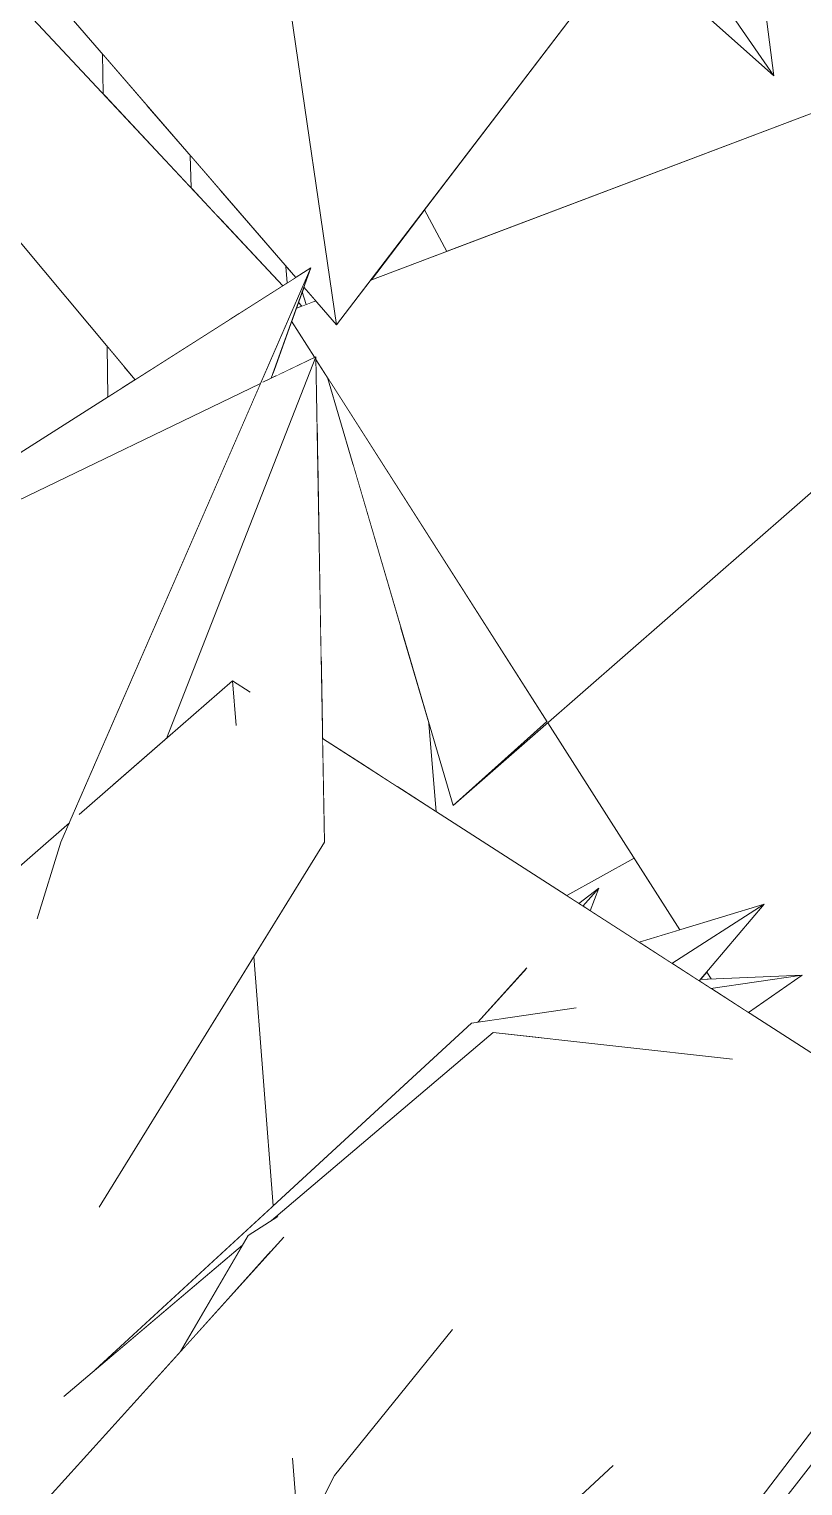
# Model space of a CAD drawing. Header units: millimetres. Extents: x -9413 to 8527, y -300 to 11224.
# Drawn here: x -6065.6 to -5862, y 5092.3 to 5475.7 of the extents above; entities that cross this region are included whole.
import ezdxf

# ---------------------------------------------------------------- set-up
doc = ezdxf.new("R2010")
doc.units = ezdxf.units.MM
doc.header["$MEASUREMENT"] = 0
doc.linetypes.add('Wipeout_Contour', pattern=[1000, 0, -1000])
doc.layers.add('Interior - Furniture', color=7, linetype='Continuous')
doc.layers.add('Interior - Furniture _Pen_No__4', color=7, linetype='Continuous', lineweight=20, true_color=0x029e21)

# ---------------------------------------------------------------- blocks, each defined once
blk = doc.blocks.new('Section Elem_40_6')
at = {"color": 254, "linetype": 'Wipeout_Contour', "lineweight": 0, "ltscale": 32563.783621}
blk.add_wipeout([(-6034.62, 5455.71), (-6046.28, 5469.22), (-6046.11, 5458.71), (-6035.36, 5447.23)], dxfattribs=at).dxf.layer = 'Interior - Furniture'
at = {"color": 254, "linetype": 'Wipeout_Contour', "lineweight": 0, "ltscale": 32437.133189}
blk.add_wipeout([(-6015.38, 5433.42), (-6023.19, 5442.47), (-6022.94, 5433.96), (-6015.72, 5426.26)], dxfattribs=at).dxf.layer = 'Interior - Furniture'
at = {"color": 254, "linetype": 'Wipeout_Contour', "lineweight": 0, "ltscale": 55563.222381}
blk.add_wipeout([(-5929.34, 5293.5), (-5954.02, 5271.36), (-5771, 5431.52), (-5771.84, 5432.42), (-5802.79, 5406.08), (-5807.94, 5401.53), (-5929.3, 5293.44)], dxfattribs=at).dxf.layer = 'Interior - Furniture'
at = {"color": 254, "linetype": 'Wipeout_Contour', "lineweight": 0, "ltscale": 24231.244462}
blk.add_wipeout([(-5997.98, 5413.27), (-5997.63, 5408.93), (-5995.43, 5410.32)], dxfattribs=at).dxf.layer = 'Interior - Furniture'
at = {"color": 254, "linetype": 'Wipeout_Contour', "lineweight": 0, "ltscale": 32280.599349}
blk.add_wipeout([(-5993.69, 5406.61), (-5994.7, 5403.8), (-5993.78, 5402.82), (-5992.7, 5403.23)], dxfattribs=at).dxf.layer = 'Interior - Furniture'
at = {"color": 254, "linetype": 'Wipeout_Contour', "lineweight": 0, "ltscale": 32375.857197}
blk.add_wipeout([(-6045.04, 5392.23), (-6044.82, 5378.92), (-6041.09, 5381.29), (-6040.6, 5386.92)], dxfattribs=at).dxf.layer = 'Interior - Furniture'
at = {"color": 254, "linetype": 'Wipeout_Contour', "lineweight": 0, "ltscale": 24188.241952}
blk.add_wipeout([(-6001.3, 5385.45), (-6001.89, 5383.82), (-6000.49, 5384.5)], dxfattribs=at).dxf.layer = 'Interior - Furniture'
at = {"color": 254, "linetype": 'Wipeout_Contour', "lineweight": 0, "ltscale": 24073.304802}
blk.add_wipeout([(-5989.62, 5361.78), (-5988.69, 5308.52), (-5980.42, 5361.01)], dxfattribs=at).dxf.layer = 'Interior - Furniture'
at = {"color": 254, "linetype": 'Wipeout_Contour', "lineweight": 0, "ltscale": 24038.314809}
blk.add_wipeout([(-6012.01, 5304.23), (-6011.1, 5292.45), (-6007.39, 5301.25)], dxfattribs=at).dxf.layer = 'Interior - Furniture'
at = {"color": 254, "linetype": 'Wipeout_Contour', "lineweight": 0, "ltscale": 55324.629849}
blk.add_wipeout([(-5924.12, 5247.66), (-5920.9, 5245.58), (-5915.64, 5249.6), (-5917.96, 5243.69), (-5905.07, 5235.39), (-5894.37, 5238.66), (-5906.39, 5257.51)], dxfattribs=at).dxf.layer = 'Interior - Furniture'
at = {"color": 254, "linetype": 'Wipeout_Contour', "lineweight": 0, "ltscale": 23617.278875}
blk.add_wipeout([(-5887.29, 5227.55), (-5888.94, 5225.61), (-5886.13, 5225.73)], dxfattribs=at).dxf.layer = 'Interior - Furniture'
at = {"color": 254, "linetype": 'Wipeout_Contour', "lineweight": 0, "ltscale": 53721.081257}
blk.add_wipeout([(-5886.71, 5063.35), (-5784.94, 5011.1), (-5802.02, 4935.62), (-5841, 4933.19), (-5815.08, 4897.05), (-5724.46, 5106.5), (-5861.83, 5095.24)], dxfattribs=at).dxf.layer = 'Interior - Furniture'
at = {"color": 254, "linetype": 'Wipeout_Contour', "lineweight": 0, "ltscale": 32495.068833}
blk.add_wipeout([(-6034.62, 5455.71), (-6035.36, 5447.23), (-6022.94, 5433.96), (-6023.19, 5442.47)], dxfattribs=at).dxf.layer = 'Interior - Furniture'
at = {"color": 254, "linetype": 'Wipeout_Contour', "lineweight": 0, "ltscale": 40440.057248}
blk.add_wipeout([(-6015.72, 5426.26), (-5998.8, 5408.18), (-5997.63, 5408.93), (-5997.98, 5413.27), (-6015.38, 5433.42)], dxfattribs=at).dxf.layer = 'Interior - Furniture'
at = {"color": 254, "linetype": 'Wipeout_Contour', "lineweight": 0, "ltscale": 24174.16231}
blk.add_wipeout([(-5975.66, 5409.69), (-5955.7, 5417.24), (-5961.54, 5428.19)], dxfattribs=at).dxf.layer = 'Interior - Furniture'
at = {"color": 254, "linetype": 'Wipeout_Contour', "lineweight": 0, "ltscale": 24210.20444}
blk.add_wipeout([(-5994.7, 5403.8), (-5995.25, 5402.27), (-5993.78, 5402.82)], dxfattribs=at).dxf.layer = 'Interior - Furniture'
at = {"color": 254, "linetype": 'Wipeout_Contour', "lineweight": 0, "ltscale": 32250.777133}
blk.add_wipeout([(-6001.3, 5385.45), (-6000.49, 5384.5), (-5998.64, 5385.39), (-6000.45, 5387.81)], dxfattribs=at).dxf.layer = 'Interior - Furniture'
at = {"color": 254, "linetype": 'Wipeout_Contour', "lineweight": 0, "ltscale": 24272.862324}
blk.add_wipeout([(-6041.09, 5381.29), (-6037.7, 5383.45), (-6040.6, 5386.92)], dxfattribs=at).dxf.layer = 'Interior - Furniture'
at = {"color": 254, "linetype": 'Wipeout_Contour', "lineweight": 0, "ltscale": 32000.562271}
blk.add_wipeout([(-5980.42, 5361.01), (-5988.69, 5308.52), (-5988.35, 5289), (-5977.74, 5282.17)], dxfattribs=at).dxf.layer = 'Interior - Furniture'
at = {"color": 254, "linetype": 'Wipeout_Contour', "lineweight": 0, "ltscale": 31065.621561}
blk.add_wipeout([(-5966.02, 4961.69), (-5841.44, 5121.37), (-5846.08, 5124.58), (-5964.74, 4968.87)], dxfattribs=at).dxf.layer = 'Interior - Furniture'
at = {"color": 254, "linetype": 'Wipeout_Contour', "lineweight": 0, "ltscale": 96107.967634}
blk.add_wipeout([(-5908.3, 5497.9), (-5961.54, 5428.19), (-5955.7, 5417.24), (-5830.62, 5464.61), (-5807.94, 5401.53), (-5802.79, 5406.08), (-5765.79, 5492.57), (-5839.83, 5506.78), (-5735.39, 5563.62), (-5723.09, 5592.38), (-5878.06, 5529.3), (-5869.62, 5463.4)], dxfattribs=at).dxf.layer = 'Interior - Furniture'
at = {"color": 254, "linetype": 'Wipeout_Contour', "lineweight": 0, "ltscale": 48828.315014}
blk.add_wipeout([(-6087.86, 5444.02), (-6084.21, 5442.56), (-6086.8, 5442.18), (-6037.7, 5383.45), (-6033.43, 5386.16), (-6067.66, 5450.21)], dxfattribs=at).dxf.layer = 'Interior - Furniture'
at = {"color": 254, "linetype": 'Wipeout_Contour', "lineweight": 0, "ltscale": 32280.405161}
blk.add_wipeout([(-5993.69, 5406.61), (-5992.7, 5403.23), (-5990.15, 5404.2), (-5993.26, 5407.8)], dxfattribs=at).dxf.layer = 'Interior - Furniture'
at = {"color": 254, "linetype": 'Wipeout_Contour', "lineweight": 0, "ltscale": 32251.819764}
blk.add_wipeout([(-5996.49, 5398.83), (-6000.45, 5387.81), (-5998.64, 5385.39), (-5990.45, 5389.35)], dxfattribs=at).dxf.layer = 'Interior - Furniture'
at = {"color": 254, "linetype": 'Wipeout_Contour', "lineweight": 0, "ltscale": 40000.489413}
blk.add_wipeout([(-5980.34, 5361.09), (-5980.42, 5361.01), (-5977.74, 5282.17), (-5968.56, 5276.26), (-5967.93, 5318.79)], dxfattribs=at).dxf.layer = 'Interior - Furniture'
at = {"color": 254, "linetype": 'Wipeout_Contour', "lineweight": 0, "ltscale": 48830.641343}
blk.add_wipeout([(-6086.03, 5484.58), (-6068.55, 5451.88), (-6066.15, 5450.67), (-6067.66, 5450.21), (-6033.43, 5386.16), (-6013.01, 5399.15)], dxfattribs=at).dxf.layer = 'Interior - Furniture'
at = {"color": 254, "linetype": 'Wipeout_Contour', "lineweight": 0, "ltscale": 24115.694765}
blk.add_wipeout([(-5989.8, 5371.99), (-5989.62, 5361.78), (-5980.42, 5361.01)], dxfattribs=at).dxf.layer = 'Interior - Furniture'
at = {"color": 254, "linetype": 'Wipeout_Contour', "lineweight": 0, "ltscale": 31885.826677}
blk.add_wipeout([(-5967.93, 5318.79), (-5968.56, 5276.26), (-5958.43, 5269.74), (-5960.36, 5292.98)], dxfattribs=at).dxf.layer = 'Interior - Furniture'
at = {"color": 254, "linetype": 'Wipeout_Contour', "lineweight": 0, "ltscale": 32553.162662}
blk.add_wipeout([(-6086.03, 5484.58), (-6013.01, 5399.15), (-6010.24, 5400.91), (-6082.54, 5497.62)], dxfattribs=at).dxf.layer = 'Interior - Furniture'
at = {"color": 254, "linetype": 'Wipeout_Contour', "lineweight": 0, "ltscale": 24124.255187}
blk.add_wipeout([(-5980.42, 5361.01), (-5989.83, 5373.6), (-5989.8, 5371.99)], dxfattribs=at).dxf.layer = 'Interior - Furniture'
at = {"color": 254, "linetype": 'Wipeout_Contour', "lineweight": 0, "ltscale": 24355.990768}
blk.add_wipeout([(-5998.8, 5408.18), (-6082.54, 5497.62), (-6010.24, 5400.91)], dxfattribs=at).dxf.layer = 'Interior - Furniture'
at = {"color": 254, "linetype": 'Wipeout_Contour', "lineweight": 0, "ltscale": 40219.001991}
blk.add_wipeout([(-5990.09, 5388.79), (-5989.83, 5373.6), (-5980.42, 5361.01), (-5980.34, 5361.09), (-5987.08, 5384.06)], dxfattribs=at).dxf.layer = 'Interior - Furniture'
at = {"color": 254, "linetype": 'Wipeout_Contour', "lineweight": 0, "ltscale": 23952.427209}
blk.add_wipeout([(-5987.08, 5384.06), (-5954.02, 5271.36), (-5929.34, 5293.5)], dxfattribs=at).dxf.layer = 'Interior - Furniture'
at = {"color": 254, "linetype": 'Wipeout_Contour', "lineweight": 0, "ltscale": 88369.151586}
blk.add_wipeout([(-5995.25, 5402.27), (-5996.49, 5398.83), (-5990.45, 5389.35), (-5990.1, 5389.51), (-5990.09, 5388.79), (-5929.3, 5293.44), (-5807.94, 5401.53), (-5830.62, 5464.61), (-5975.66, 5409.69), (-5984.69, 5397.87), (-5990.15, 5404.2)], dxfattribs=at).dxf.layer = 'Interior - Furniture'
at = {"color": 254, "linetype": 'Wipeout_Contour', "lineweight": 0, "ltscale": 48758.467672}
blk.add_wipeout([(-5939.7, 5565.44), (-5869.62, 5463.4), (-5893.09, 5646.67), (-5908.69, 5619.48), (-5911.14, 5589.67), (-5921.42, 5597.31)], dxfattribs=at).dxf.layer = 'Interior - Furniture'
at = {"color": 254, "linetype": 'Wipeout_Contour', "lineweight": 0, "ltscale": 102444.401823}
blk.add_wipeout([(-5807.3, 5399.75), (-5929.11, 5293.15), (-5894.37, 5238.66), (-5872.18, 5245.43), (-5887.29, 5227.55), (-5886.13, 5225.73), (-5862.15, 5226.74), (-5876.31, 5216.88), (-5852.5, 5201.55), (-5846.85, 5200.93), (-5797.74, 5350.71), (-5850.2, 5278.11), (-5806.47, 5397.47)], dxfattribs=at).dxf.layer = 'Interior - Furniture'
at = {"color": 254, "linetype": 'Wipeout_Contour', "lineweight": 0, "ltscale": 24291.191529}
blk.add_wipeout([(-5939.7, 5565.44), (-5954.71, 5539.29), (-5869.62, 5463.4)], dxfattribs=at).dxf.layer = 'Interior - Furniture'
at = {"color": 254, "linetype": 'Wipeout_Contour', "lineweight": 0, "ltscale": 188896.077245}
blk.add_wipeout([(-5987.88, 5261.76), (-6006.42, 5231.68), (-6001.36, 5166.01), (-5949.14, 5214.12), (-5947.46, 5214.36), (-5934.6, 5228.6), (-5940.96, 5215.31), (-5921.62, 5218.11), (-5930.83, 5210.22), (-5880.5, 5204.65), (-5976.72, 5140.48), (-5996.24, 5099.62), (-5994.47, 5076.6), (-5985.25, 5095.03), (-5954.21, 5133.42), (-5993.69, 5066.53), (-5992.92, 5056.5), (-5911.9, 5097.67), (-5990.49, 5024.9), (-5989.18, 5007.98), (-5957.11, 5011.9), (-5964.74, 4968.87), (-5808.84, 5173.45), (-5988.35, 5289)], dxfattribs=at).dxf.layer = 'Interior - Furniture'
at = {"layer": 'Interior - Furniture _Pen_No__4', "linetype": 'Continuous'}
for p, q in [((-5869.62, 5463.4), (-5893.09, 5646.67)), ((-5958.43, 5269.74), (-5960.36, 5292.98)), ((-5929.34, 5293.5), (-5954.02, 5271.36))]:
    blk.add_line(p, q, dxfattribs=at)
at = {"color": 254, "linetype": 'Wipeout_Contour', "lineweight": 0, "ltscale": 191158.975982}
blk.add_wipeout([(-6054.97, 5266.8), (-6153.12, 5181.28), (-6139.24, 5170.81), (-6149.78, 5157.51), (-6138, 5142.26), (-6088.37, 5129.7), (-6090.97, 5081.44), (-6062.6, 5044.74), (-6061.36, 5068.93), (-6068.75, 5074.81), (-6061.25, 5071.14), (-6060.31, 5089.38), (-6032.64, 5120.03), (-6056.45, 5115.83), (-6048.02, 5122.97), (-6048.19, 5122.87), (-6001.36, 5166.01), (-6006.42, 5231.68), (-6047.12, 5165.65), (-6011.1, 5292.45), (-6012.01, 5304.23), (-6052.41, 5269.03), (-6063.44, 5241.55), (-6057.19, 5261.7)], dxfattribs=at).dxf.layer = 'Interior - Furniture'
at = {"color": 254, "linetype": 'Wipeout_Contour', "lineweight": 0, "ltscale": 23724.79913}
blk.add_wipeout([(-5915.64, 5249.6), (-5919.87, 5244.92), (-5917.96, 5243.69)], dxfattribs=at).dxf.layer = 'Interior - Furniture'
at = {"color": 254, "linetype": 'Wipeout_Contour', "lineweight": 0, "ltscale": 23724.011079}
blk.add_wipeout([(-5947.46, 5214.36), (-5940.96, 5215.31), (-5934.6, 5228.6)], dxfattribs=at).dxf.layer = 'Interior - Furniture'
at = {"color": 254, "linetype": 'Wipeout_Contour', "lineweight": 0, "ltscale": 23581.383661}
blk.add_wipeout([(-5862.15, 5226.74), (-5886.21, 5223.25), (-5876.31, 5216.88)], dxfattribs=at).dxf.layer = 'Interior - Furniture'
at = {"color": 254, "linetype": 'Wipeout_Contour', "lineweight": 0, "ltscale": 23728.014547}
blk.add_wipeout([(-5915.64, 5249.6), (-5920.9, 5245.58), (-5919.87, 5244.92)], dxfattribs=at).dxf.layer = 'Interior - Furniture'
at = {"color": 254, "linetype": 'Wipeout_Contour', "lineweight": 0, "ltscale": 47191.383637}
blk.add_wipeout([(-5888.94, 5225.61), (-5889.27, 5225.22), (-5886.21, 5223.25), (-5878.23, 5224.41), (-5867.82, 5225.92), (-5862.15, 5226.74)], dxfattribs=at).dxf.layer = 'Interior - Furniture'
at = {"color": 254, "linetype": 'Wipeout_Contour', "lineweight": 0, "ltscale": 31449.128952}
blk.add_wipeout([(-6035.23, 5058.41), (-6009.79, 5045.95), (-5994.47, 5076.6), (-5996.24, 5099.62)], dxfattribs=at).dxf.layer = 'Interior - Furniture'
at = {"layer": 'Interior - Furniture _Pen_No__4', "linetype": 'Continuous'}
for p, q in [((-5924.12, 5247.66), (-5906.39, 5257.51)), ((-5920.9, 5245.58), (-5915.64, 5249.6)), ((-5919.87, 5244.92), (-5915.64, 5249.6)), ((-5915.64, 5249.6), (-5917.96, 5243.69))]:
    blk.add_line(p, q, dxfattribs=at)
at = {"color": 254, "linetype": 'Wipeout_Contour', "lineweight": 0, "ltscale": 23628.204746}
blk.add_wipeout([(-5872.18, 5245.43), (-5896.44, 5229.84), (-5889.27, 5225.22)], dxfattribs=at).dxf.layer = 'Interior - Furniture'
at = {"color": 254, "linetype": 'Wipeout_Contour', "lineweight": 0, "ltscale": 118014.652865}
blk.add_wipeout([(-6060.31, 5089.38), (-6064.96, 4998.69), (-6045.17, 5001.12), (-6047.81, 5007.11), (-6047.56, 5006.58), (-6045.07, 5001.13), (-6031.37, 5002.81), (-6030.9, 5003.74), (-6056.11, 5036.34), (-6040.77, 5052.55), (-6049.24, 5059.29), (-6035.23, 5058.41), (-5996.24, 5099.62), (-5976.72, 5140.48), (-5998.58, 5157.74)], dxfattribs=at).dxf.layer = 'Interior - Furniture'
at = {"layer": 'Interior - Furniture _Pen_No__4', "linetype": 'Continuous'}
for p, q in [((-5888.94, 5225.61), (-5862.15, 5226.74)), ((-5886.13, 5225.73), (-5887.29, 5227.55)), ((-5886.21, 5223.25), (-5862.15, 5226.74)), ((-5862.15, 5226.74), (-5876.31, 5216.88))]:
    blk.add_line(p, q, dxfattribs=at)
at = {"color": 254, "linetype": 'Wipeout_Contour', "lineweight": 0, "ltscale": 23646.837858}
blk.add_wipeout([(-5872.18, 5245.43), (-5905.07, 5235.39), (-5896.44, 5229.84)], dxfattribs=at).dxf.layer = 'Interior - Furniture'
at = {"color": 254, "linetype": 'Wipeout_Contour', "lineweight": 0, "ltscale": 71208.021977}
blk.add_wipeout([(-6048.19, 5122.87), (-6048.02, 5122.97), (-6009.41, 5155.7), (-6007.95, 5158.2), (-6001.78, 5162.17), (-5943.45, 5211.62), (-5930.83, 5210.22), (-5921.62, 5218.11), (-5949.14, 5214.12)], dxfattribs=at).dxf.layer = 'Interior - Furniture'
at = {"color": 254, "linetype": 'Wipeout_Contour', "lineweight": 0, "ltscale": 31308.994595}
blk.add_wipeout([(-5992.92, 5056.5), (-6005.16, 5043.68), (-5997.67, 5018.25), (-5911.9, 5097.67)], dxfattribs=at).dxf.layer = 'Interior - Furniture'
at = {"layer": 'Interior - Furniture _Pen_No__4', "linetype": 'Continuous'}
for p, q in [((-5894.37, 5238.66), (-5929.11, 5293.15)), ((-5905.07, 5235.39), (-5872.18, 5245.43)), ((-5896.44, 5229.84), (-5872.18, 5245.43)), ((-5872.18, 5245.43), (-5889.27, 5225.22)), ((-5947.46, 5214.36), (-5934.58, 5228.62)), ((-5949.14, 5214.12), (-5921.61, 5218.11))]:
    blk.add_line(p, q, dxfattribs=at)
at = {"color": 254, "linetype": 'Wipeout_Contour', "lineweight": 0, "ltscale": 56041.66751}
blk.add_wipeout([(-6047.12, 5165.65), (-5987.88, 5261.76), (-5990.1, 5389.51), (-6029.46, 5289.02), (-6012.01, 5304.23), (-6007.39, 5301.25), (-6011.1, 5292.45)], dxfattribs=at).dxf.layer = 'Interior - Furniture'
at = {"color": 254, "linetype": 'Wipeout_Contour', "lineweight": 0, "ltscale": 39261.506742}
blk.add_wipeout([(-5985.25, 5095.03), (-6010.92, 5043.71), (-6008.48, 5045.31), (-5993.69, 5066.53), (-5954.21, 5133.42)], dxfattribs=at).dxf.layer = 'Interior - Furniture'
at = {"layer": 'Interior - Furniture _Pen_No__4', "linetype": 'Continuous'}
for p, q in [((-5954.02, 5271.36), (-5987.08, 5384.06)), ((-5985.25, 5095.03), (-5954.2, 5133.43)), ((-5966.02, 4961.69), (-5841.44, 5121.37)), ((-5996.25, 5099.64), (-5994.47, 5076.6)), ((-5997.67, 5018.25), (-5911.87, 5097.69)), ((-6010.92, 5043.7), (-5985.25, 5095.03))]:
    blk.add_line(p, q, dxfattribs=at)
at = {"color": 254, "linetype": 'Wipeout_Contour', "lineweight": 0, "ltscale": 40473.176413}
blk.add_wipeout([(-6004.65, 5382.49), (-6254.75, 5261.76), (-6251.36, 5255.38), (-6153.12, 5181.28), (-6054.97, 5266.8)], dxfattribs=at).dxf.layer = 'Interior - Furniture'
at = {"color": 254, "linetype": 'Wipeout_Contour', "lineweight": 0, "ltscale": 31658.585896}
blk.add_wipeout([(-6025.75, 5127.65), (-6002.27, 5153.66), (-6000.14, 5163.22), (-6007.95, 5158.2)], dxfattribs=at).dxf.layer = 'Interior - Furniture'
at = {"color": 254, "linetype": 'Wipeout_Contour', "lineweight": 0, "ltscale": 32164.993722}
blk.add_wipeout([(-6004.03, 5382.79), (-6043.52, 5276.77), (-6029.46, 5289.02), (-5990.1, 5389.51)], dxfattribs=at).dxf.layer = 'Interior - Furniture'
at = {"color": 254, "linetype": 'Wipeout_Contour', "lineweight": 0, "ltscale": 55293.846595}
blk.add_wipeout([(-6002.27, 5153.66), (-5998.58, 5157.74), (-5976.72, 5140.48), (-5880.5, 5204.65), (-5943.45, 5211.62), (-6001.78, 5162.17), (-6000.14, 5163.22)], dxfattribs=at).dxf.layer = 'Interior - Furniture'
at = {"color": 254, "linetype": 'Wipeout_Contour', "lineweight": 0, "ltscale": 31670.305836}
blk.add_wipeout([(-6056.45, 5115.83), (-6032.64, 5120.03), (-6025.75, 5127.65), (-6009.41, 5155.7)], dxfattribs=at).dxf.layer = 'Interior - Furniture'
at = {"layer": 'Interior - Furniture _Pen_No__4', "linetype": 'Continuous'}
for p, q in [((-5808.84, 5173.45), (-5988.35, 5289)), ((-6006.42, 5231.68), (-6001.36, 5166.01)), ((-6048.2, 5122.86), (-5949.14, 5214.12)), ((-6001.78, 5162.17), (-5943.45, 5211.62)), ((-5943.45, 5211.62), (-5880.48, 5204.65)), ((-5964.74, 4968.87), (-5808.84, 5173.45)), ((-6007.95, 5158.2), (-6000.13, 5163.23)), ((-6060.31, 5089.38), (-5998.57, 5157.76)), ((-6025.75, 5127.65), (-6007.95, 5158.2)), ((-6056.46, 5115.81), (-6009.41, 5155.7))]:
    blk.add_line(p, q, dxfattribs=at)
at = {"color": 254, "linetype": 'Wipeout_Contour', "lineweight": 0, "ltscale": 56286.350503}
blk.add_wipeout([(-6063.44, 5241.55), (-6052.41, 5269.03), (-6043.52, 5276.77), (-6004.03, 5382.79), (-6001.89, 5383.82), (-5991.44, 5412.86), (-6057.19, 5261.7)], dxfattribs=at).dxf.layer = 'Interior - Furniture'
at = {"layer": 'Interior - Furniture _Pen_No__4', "linetype": 'Continuous'}
for p, q in [((-6052.41, 5269.03), (-6012.01, 5304.23)), ((-6007.38, 5301.25), (-6012.01, 5304.23)), ((-6012.01, 5304.23), (-6011.1, 5292.44)), ((-6153.12, 5181.28), (-6054.97, 5266.8)), ((-6063.45, 5241.53), (-6057.19, 5261.7)), ((-6047.13, 5165.64), (-5987.88, 5261.76))]:
    blk.add_line(p, q, dxfattribs=at)
at = {"color": 254, "linetype": 'Wipeout_Contour', "lineweight": 0, "ltscale": 24264.708421}
blk.add_wipeout([(-6148.19, 5313.2), (-6004.65, 5382.49), (-5991.44, 5412.86)], dxfattribs=at).dxf.layer = 'Interior - Furniture'
at = {"layer": 'Interior - Furniture _Pen_No__4', "linetype": 'Continuous'}
for p, q in [((-6044.82, 5378.92), (-6045.04, 5392.23)), ((-5990.1, 5389.51), (-6029.46, 5289.02)), ((-6004.03, 5382.79), (-5990.1, 5389.51)), ((-5987.88, 5261.76), (-5990.1, 5389.51)), ((-5929.3, 5293.44), (-5990.09, 5388.79)), ((-6254.75, 5261.76), (-6004.65, 5382.49))]:
    blk.add_line(p, q, dxfattribs=at)
at = {"color": 254, "linetype": 'Wipeout_Contour', "lineweight": 0, "ltscale": 40542.654292}
blk.add_wipeout([(-6002.96, 5522.94), (-5984.69, 5397.87), (-5908.3, 5497.9), (-5954.71, 5539.29), (-5977.41, 5499.74)], dxfattribs=at).dxf.layer = 'Interior - Furniture'
at = {"layer": 'Interior - Furniture _Pen_No__4', "linetype": 'Continuous'}
for p, q in [((-5869.62, 5463.4), (-5939.7, 5565.44)), ((-5954.71, 5539.29), (-5869.62, 5463.4)), ((-5975.66, 5409.69), (-5830.52, 5464.65)), ((-5954.02, 5271.36), (-5771, 5431.52)), ((-5955.7, 5417.24), (-5961.54, 5428.19))]:
    blk.add_line(p, q, dxfattribs=at)
at = {"color": 254, "linetype": 'Wipeout_Contour', "lineweight": 0, "ltscale": 106471.628421}
blk.add_wipeout([(-6119.13, 5553.61), (-5995.43, 5410.32), (-5991.44, 5412.86), (-5993.26, 5407.8), (-5984.69, 5397.87), (-6002.96, 5522.94), (-6070.16, 5583.96), (-6072.48, 5581.28), (-6074.33, 5583.43), (-6082.42, 5574.34), (-6082.01, 5580.53), (-6099.83, 5557.78), (-6103.2, 5572.87)], dxfattribs=at).dxf.layer = 'Interior - Furniture'
at = {"layer": 'Interior - Furniture _Pen_No__4', "linetype": 'Continuous'}
for p, q in [((-5995.43, 5410.32), (-6119.13, 5553.61)), ((-6002.96, 5522.94), (-5984.69, 5397.87)), ((-5998.8, 5408.18), (-6082.54, 5497.62)), ((-5984.69, 5397.87), (-5908.3, 5497.9)), ((-6046.11, 5458.71), (-6046.28, 5469.22)), ((-6037.7, 5383.45), (-6086.8, 5442.18)), ((-6022.94, 5433.96), (-6023.19, 5442.47)), ((-6148.19, 5313.2), (-5991.44, 5412.86)), ((-6057.19, 5261.7), (-5991.44, 5412.86)), ((-5991.44, 5412.86), (-6001.89, 5383.82)), ((-5997.63, 5408.93), (-5997.98, 5413.27)), ((-5992.7, 5403.23), (-5993.69, 5406.61)), ((-5984.69, 5397.87), (-5993.26, 5407.8)), ((-5995.25, 5402.27), (-5990.15, 5404.2)), ((-5993.78, 5402.82), (-5994.7, 5403.8)), ((-5990.45, 5389.35), (-5996.49, 5398.83))]:
    blk.add_line(p, q, dxfattribs=at)

msp = doc.modelspace()

# ---------------------------------------------------------------- block references
at = {"layer": 'Interior - Furniture'}
msp.add_blockref('Section Elem_40_6', (0, 0), dxfattribs=at)

doc.saveas('drawing.dxf')
